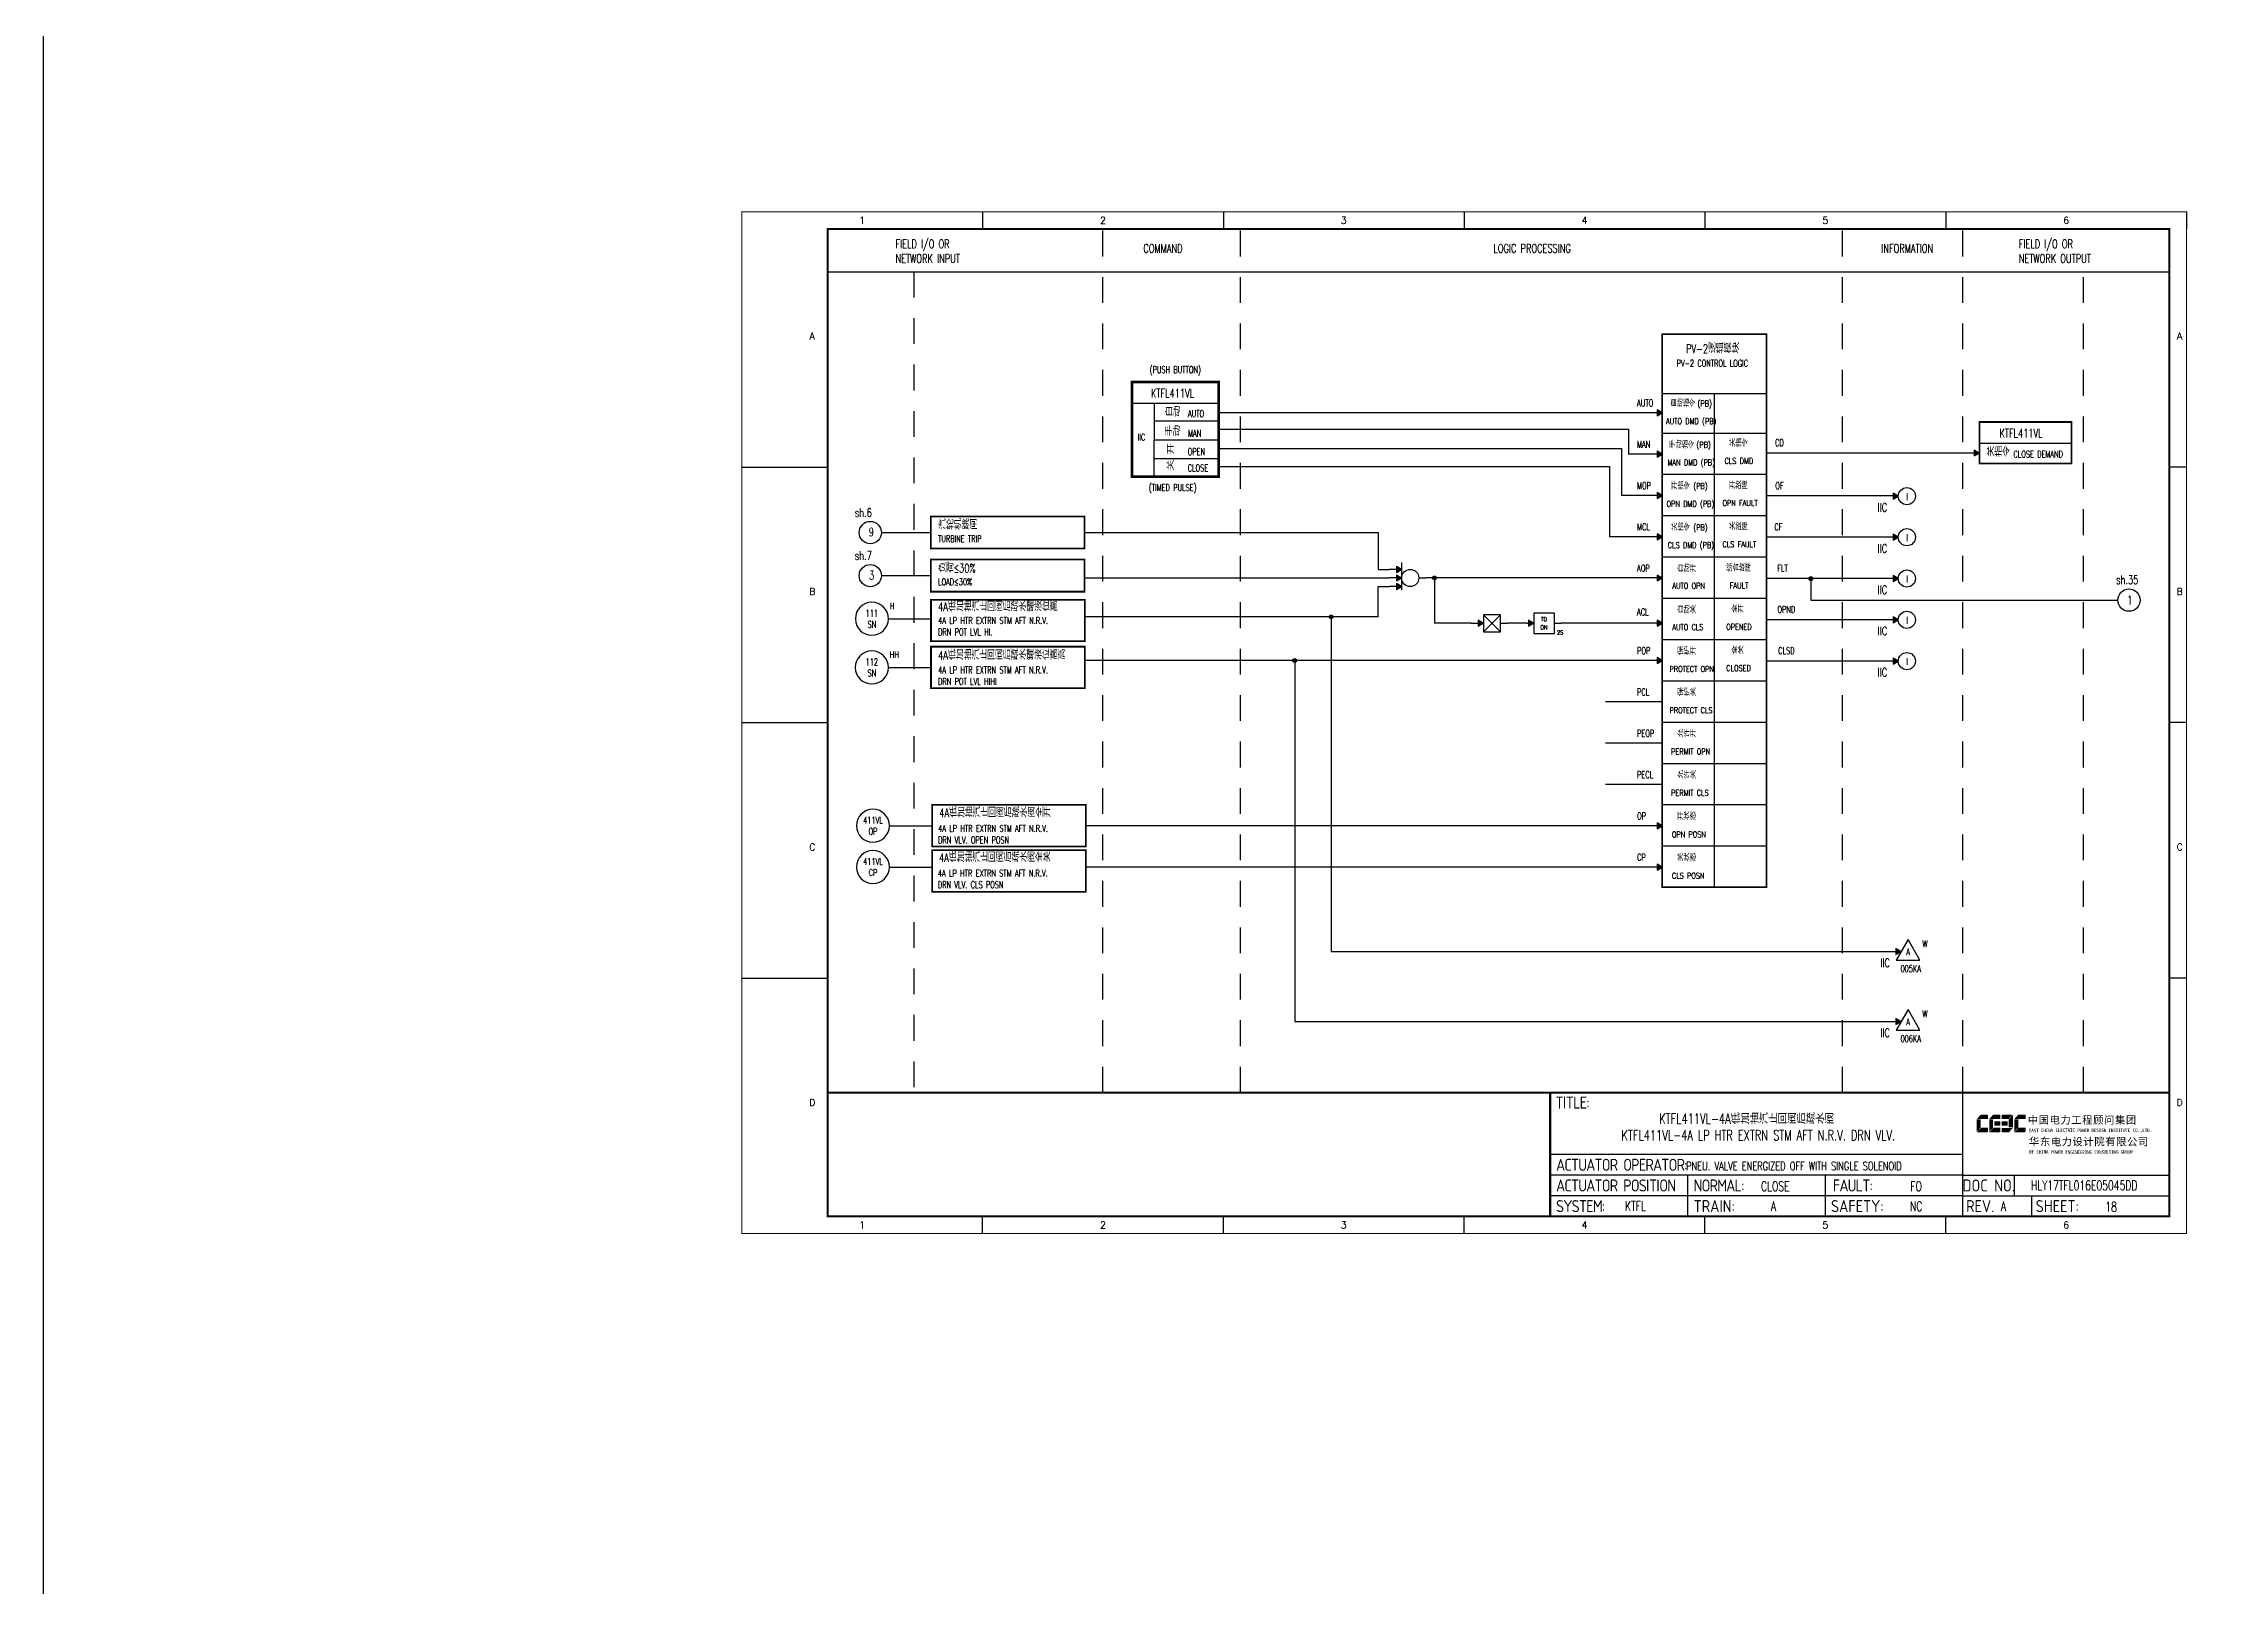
# Model space of a CAD drawing. Header units: millimetres. Extents: x 6586 to 9951, y 1074 to 5865.
# Drawn here: x 6586 to 7220, y 4243 to 4691 of the extents above; entities that cross this region are included whole.
import ezdxf
from ezdxf.enums import TextEntityAlignment as Align

# ---------------------------------------------------------------- set-up
doc = ezdxf.new("R2010")
doc.units = ezdxf.units.MM
doc.linetypes.add('DASHED', pattern=[0.75, 0.5, -0.25])
doc.linetypes.add('JIS_02_0.7', pattern=[1.35, 0.75, -0.6])
for name, color, linetype in [('BLOCK', 7, 'Continuous'), ('BORDER', 1, 'Continuous'), ('INSTRUMENT', 4, 'Continuous'), ('MLINE', 6, 'Continuous'), ('TITLE', 1, 'Continuous'), ('TK', 7, 'Continuous'), ('图框_外框线', 7, 'Continuous'), ('图框_标题栏文字', 6, 'Continuous')]:
    doc.layers.add(name, color=color, linetype=linetype)
doc.styles.add('DANIEL', font='COMPLEX', dxfattribs={"width": 0.7, "bigfont": 'GVFS'})
doc.styles.add('ecepdi', font='simhei.ttf', dxfattribs={"width": 0.9})
doc.styles.get("Standard").update_dxf_attribs({"font": 'romans.shx', "width": 0.7, "bigfont": '@0hztxta.shx'})
doc.styles.add('工程字', font='gbenor.shx', dxfattribs={"bigfont": 'gbcbig.shx'})

# ---------------------------------------------------------------- blocks, each defined once
blk = doc.blocks.new('A$C1E0003F3')
h = blk.add_hatch(color=152)
edge = h.paths.add_edge_path()
edge.add_ellipse((5.15, 4.41), major_axis=(0, 0.211), ratio=0.769231, start_angle=-90, end_angle=0)
edge.add_line((5.15, 4.62), (3.22, 4.62))
edge.add_line((3.22, 4.62), (2.09, 3.35))
edge.add_line((2.09, 3.35), (5.32, 3.35))
edge.add_line((5.32, 3.35), (5.32, 4.41))
h.paths.add_polyline_path([(3.22, 3.23), (2.09, 3.23), (2.09, -0.36), (3.22, 0.91)])
edge = h.paths.add_edge_path()
edge.add_line((5.32, 0.81), (3.27, 0.81))
edge.add_line((3.27, 0.81), (2.13, -0.46))
edge.add_line((2.13, -0.46), (5.15, -0.46))
edge.add_ellipse((5.15, -0.25), major_axis=(0, 0.211), ratio=0.769231, start_angle=180, end_angle=270)
edge.add_line((5.32, -0.25), (5.32, 0.81))
h = blk.add_hatch(color=152)
edge = h.paths.add_edge_path()
edge.add_ellipse((8.78, 4.41), major_axis=(0, 0.211), ratio=0.769231, start_angle=-90, end_angle=0)
edge.add_line((8.78, 4.62), (6.84, 4.62))
edge.add_line((6.84, 4.62), (5.71, 3.35))
edge.add_line((5.71, 3.35), (8.94, 3.35))
edge.add_line((8.94, 3.35), (8.94, 4.41))
h.paths.add_polyline_path([(6.84, 3.23), (5.71, 3.23), (5.71, -0.36), (6.84, 0.91)])
edge = h.paths.add_edge_path()
edge.add_ellipse((8.78, 2.49), major_axis=(0, 0.211), ratio=0.769231, start_angle=-90, end_angle=0)
edge.add_line((8.78, 2.7), (7.22, 2.7))
edge.add_line((7.22, 2.7), (7.22, 1.44))
edge.add_line((7.22, 1.44), (8.78, 1.44))
edge.add_ellipse((8.78, 1.65), major_axis=(0, 0.211), ratio=0.769231, start_angle=180, end_angle=270)
edge.add_line((8.94, 1.65), (8.94, 2.49))
edge = h.paths.add_edge_path()
edge.add_line((8.94, 0.81), (6.89, 0.81))
edge.add_line((6.89, 0.81), (5.75, -0.46))
edge.add_line((5.75, -0.46), (8.78, -0.46))
edge.add_ellipse((8.78, -0.25), major_axis=(0, 0.211), ratio=0.769231, start_angle=180, end_angle=270)
edge.add_line((8.94, -0.25), (8.94, 0.81))
h = blk.add_hatch(color=1)
edge = h.paths.add_edge_path()
edge.add_line((12.48, 4.62), (9.46, 4.62))
edge.add_ellipse((9.46, 4.41), major_axis=(0, 0.211), ratio=0.769231, start_angle=0, end_angle=90)
edge.add_line((9.3, 4.41), (9.3, 3.35))
edge.add_line((9.3, 3.35), (11.35, 3.35))
edge.add_line((11.35, 3.35), (12.48, 4.62))
h.paths.add_polyline_path([(12.57, 4.56), (11.38, 3.23), (11.38, 0.93), (12.57, 0.93)])
edge = h.paths.add_edge_path()
edge.add_line((11.03, 2.7), (9.46, 2.7))
edge.add_ellipse((9.46, 2.49), major_axis=(0, 0.211), ratio=0.769231, start_angle=0, end_angle=90)
edge.add_line((9.3, 2.49), (9.3, 1.65))
edge.add_ellipse((9.46, 1.65), major_axis=(0, 0.211), ratio=0.769231, start_angle=90, end_angle=180)
edge.add_line((9.46, 1.44), (11.03, 1.44))
edge.add_line((11.03, 1.44), (11.03, 2.7))
h = blk.add_hatch(color=1)
edge = h.paths.add_edge_path()
edge.add_line((12.58, 0.79), (9.3, 0.79))
edge.add_line((9.3, 0.79), (9.3, -0.27))
edge.add_ellipse((9.46, -0.27), major_axis=(0, 0.211), ratio=0.769231, start_angle=90, end_angle=180)
edge.add_line((9.46, -0.48), (11.43, -0.48))
edge.add_line((11.43, -0.48), (12.58, 0.79))
h = blk.add_hatch(color=152)
edge = h.paths.add_edge_path()
edge.add_ellipse((16.11, 4.41), major_axis=(0, 0.211), ratio=0.769231, start_angle=-90, end_angle=0)
edge.add_line((16.11, 4.62), (14.14, 4.62))
edge.add_line((14.14, 4.62), (13, 3.35))
edge.add_line((13, 3.35), (16.27, 3.35))
edge.add_line((16.27, 3.35), (16.27, 4.41))
h.paths.add_polyline_path([(14.14, 3.23), (13, 3.23), (13, -0.36), (14.14, 0.91)])
edge = h.paths.add_edge_path()
edge.add_line((16.27, 0.81), (14.18, 0.81))
edge.add_line((14.18, 0.81), (13.04, -0.46))
edge.add_line((13.04, -0.46), (16.03, -0.46))
edge.add_ellipse((16.03, -0.15), major_axis=(0, 0.316), ratio=0.769231, start_angle=180, end_angle=270)
edge.add_line((16.27, -0.15), (16.27, 0.81))
at = {"layer": 'TITLE', "color": 7, "style": 'ecepdi'}
for s, p in [('中', (16.92, 1.94)), ('国', (20.09, 2)), ('电', (23.25, 1.99)), ('力', (26.39, 1.96)), ('工', (29.53, 1.95)), ('程', (32.71, 1.98)), ('顾', (35.9, 1.98)), ('问', (39.09, 1.94)), ('集', (42.26, 1.98)), ('团', (45.42, 2.01)), ('华', (17.24, -4.31)), ('东', (20.45, -4.29)), ('电', (23.62, -4.35)), ('力', (26.75, -4.32)), ('设', (29.92, -4.3)), ('计', (33.05, -4.31)), ('院', (36.26, -4.29)), ('有', (39.41, -4.29)), ('限', (42.57, -4.32)), ('公', (45.78, -4.38)), ('司', (48.91, -4.35))]:
    blk.add_text(s, height=2.2, dxfattribs=at).set_placement(p)
at = {"layer": 'TITLE', "color": 7, "style": 'ecepdi', "width": 0.975}
for s, p in [('E', (17.58, 0.02)), ('A', (18.29, 0.03)), ('S', (19, 0.03)), ('T', (19.7, 0.03)), ('C', (21.1, 0.09)), ('H', (21.77, 0.09)), ('I', (22.46, 0.09)), ('N', (23.17, 0.1)), ('A', (23.86, 0.1)), ('E', (25.35, 0.09)), ('L', (26.05, 0.11)), ('E', (26.76, 0.1)), ('C', (27.46, 0.12)), ('T', (28.18, 0.11)), ('R', (28.87, 0.1)), ('I', (29.57, 0.11)), ('C', (30.28, 0.1)), ('P', (31.64, 0.09)), ('O', (32.32, 0.08)), ('W', (33.03, 0.08)), ('E', (33.72, 0.08)), ('R', (34.42, 0.09)), ('D', (35.81, 0.1)), ('E', (36.52, 0.1)), ('S', (37.2, 0.1)), ('I', (37.91, 0.09)), ('G', (38.68, 0.11)), ('N', (39.38, 0.09)), ('I', (40.72, 0.07)), ('N', (41.43, 0.08)), ('S', (42.14, 0.08)), ('T', (42.83, 0.08)), ('I', (43.52, 0.09)), ('T', (44.22, 0.07)), ('U', (44.93, 0.07)), ('T', (45.63, 0.08)), ('E', (46.34, 0.09)), ('C', (47.76, 0.11)), ('O', (48.48, 0.1)), ('L', (50.56, 0.1)), ('T', (51.27, 0.1)), ('D', (51.96, 0.1)), ('O', (17.67, -6.18)), ('OF', (18.01, -6.2)), ('F', (18.37, -6.2)), ('C', (19.8, -6.19)), ('H', (20.47, -6.19)), ('I', (21.15, -6.19)), ('N', (21.87, -6.18)), ('A', (22.56, -6.18)), ('P', (23.98, -6.2)), ('O', (24.66, -6.21)), ('W', (25.36, -6.21)), ('E', (26.06, -6.21)), ('R', (26.75, -6.2)), ('E', (28.19, -6.24)), ('N', (28.91, -6.27)), ('G', (29.62, -6.26)), ('I', (30.32, -6.27)), ('N', (31.02, -6.27)), ('E', (31.7, -6.28)), ('E', (32.41, -6.27)), ('R', (33.1, -6.24)), ('I', (33.81, -6.24)), ('N', (34.51, -6.26)), ('G', (35.2, -6.24)), ('C', (36.61, -6.19)), ('O', (37.3, -6.21)), ('N', (38, -6.2)), ('S', (38.71, -6.21)), ('U', (39.41, -6.18)), ('L', (40.11, -6.18)), ('T', (40.81, -6.19)), ('I', (41.51, -6.21)), ('N', (42.2, -6.21)), ('G', (42.91, -6.17)), ('G', (44.29, -6.2)), ('R', (45, -6.21)), ('O', (45.69, -6.22)), ('U', (46.39, -6.2)), ('P', (47.1, -6.23)), ('.', (49.23, 0.1)), (',', (49.87, 0.1)), ('.', (52.72, 0.11))]:
    blk.add_text(s, height=1, dxfattribs=at).set_placement(p, align=Align.MIDDLE_CENTER)
blk = doc.blocks.new('A$C57484896')
for p, q in [((70, 297), (70, 292)), ((140, 297), (140, 292)), ((210, 297), (210, 292)), ((280, 297), (280, 292)), ((350, 297), (350, 292)), ((420, 297), (420, 292)), ((0, 222.75), (25, 222.75)), ((420, 222.75), (415, 222.75)), ((0, 148.5), (25, 148.5)), ((420, 148.5), (415, 148.5)), ((0, 74.25), (25, 74.25)), ((420, 74.25), (415, 74.25)), ((70, 0), (70, 5)), ((140, 0), (140, 5)), ((210, 0), (210, 5)), ((280, 0), (280, 5)), ((350, 0), (350, 5))]:
    blk.add_line(p, q)
at = {"layer": 'MLINE', "linetype": 'JIS_02_0.7', "ltscale": 10}
for p, q in [((105, 41), (105, 292)), ((145, 41), (145, 292)), ((320, 41), (320, 292)), ((355, 41), (355, 292)), ((50, 279.56), (50, 41)), ((390, 41), (390, 279.56))]:
    blk.add_line(p, q, dxfattribs=at)
at = {"layer": 'MLINE'}
blk.add_line((25, 279.56), (415, 279.56), dxfattribs=at)
at = {"layer": '图框_外框线'}
for p, q in [((355, 5), (355, 41)), ((355, 23), (235, 23)), ((355, 17), (235, 17)), ((275, 11), (275, 17)), ((315, 11), (315, 17)), ((355, 17), (415, 17)), ((370, 11), (370, 17)), ((355, 11), (235, 11)), ((355, 11), (235, 11)), ((275, 5), (275, 11)), ((315, 5), (315, 11)), ((355, 11), (415, 11)), ((375, 5), (375, 11))]:
    blk.add_line(p, q, dxfattribs=at)
for points, const_width in [([(0, 0), (420, 0), (420, 297), (0, 297)], 0.3), ([(25, 5), (415, 5), (415, 292), (25, 292)], 0.6)]:
    blk.add_lwpolyline(points, close=True, dxfattribs=dict(at, const_width=const_width))
at = {"layer": '图框_外框线', "const_width": 0.6}
blk.add_lwpolyline([(235, 41), (25, 41)], dxfattribs=at)
at = {"layer": '图框_外框线'}
blk.add_lwpolyline([(415, 41, 0.6, 0.6, 0), (235, 41, 0.6, 0.6, 0), (235, 5, 0, 0, 0)], format="xyseb", dxfattribs=at)
blk.add_blockref('A$C1E0003F3', (356.94, 29.95))
at = {"layer": 'MLINE', "char_height": 2.5, "width": 31.8959, "attachment_point": 1}
for s, insert in [('FIELD I/O OR', (44.67, 288.89)), ('COMMAND', (116.74, 287.58)), ('LOGIC PROCESSING', (218.52, 287.58)), ('INFORMATION', (331.25, 287.58)), ('FIELD I/O OR', (371.22, 288.89)), ('NETWORK INPUT', (44.67, 284.64)), ('NETWORK OUTPUT', (371.22, 284.64))]:
    blk.add_mtext(s, dxfattribs=dict(at, insert=insert))
at = {"layer": 'TK', "color": 3}
for s, p in [('1', (35, 294.5)), ('2', (105, 294.5)), ('3', (175, 294.5)), ('4', (245, 294.5)), ('5', (315, 294.5)), ('6', (385, 294.5)), ('1', (35, 2.5)), ('2', (105, 2.5)), ('3', (175, 2.5)), ('4', (245, 2.5)), ('5', (315, 2.5)), ('6', (385, 2.5))]:
    blk.add_text(s, height=2, dxfattribs=at).set_placement(p, align=Align.MIDDLE)
for s, p in [('A', (20.5, 259.88)), ('A', (418, 259.88)), ('B', (20.5, 185.62)), ('B', (418, 185.62)), ('C', (20.5, 111.38)), ('C', (418, 111.38)), ('D', (20.5, 37.12)), ('D', (418, 37.12))]:
    blk.add_text(s, height=2, dxfattribs=at).set_placement(p, align=Align.CENTER)
at = {"layer": '图框_标题栏文字', "char_height": 3.5, "style": '工程字'}
for s, insert, width, attachment_point in [('{\\T0.9; TITLE:}', (234.86, 38.09), 14.2249, 4), ('{\\T0.9; ACTUATOR OPERATOR:}', (235, 20), 40, 4), ('{\\T0.9; ACTUATOR POSITION}', (235, 14), 45, 4), ('{\\T0.9; NORMAL:}', (275, 14), 18.2557, 4), ('{\\T0.9; FAULT:}', (315.44, 14), 15, 4), ('DOC NO.', (362.5, 14), 15, 5), ('{\\T0.9; SYSTEM:}', (235, 8), 17.9526, 4), ('{\\T0.9; }TRAIN: ', (275, 8), 17.6638, 4), ('SAFETY:', (324.3, 8), 22.3993, 5), ('REV.', (360, 8), 10, 5), ('SHEET:', (382.42, 8), 20, 5)]:
    blk.add_mtext(s, dxfattribs=dict(at, insert=insert, width=width, attachment_point=attachment_point))
blk = doc.blocks.new('INS00')
at = {"layer": 'INSTRUMENT', "color": 0}
blk.add_lwpolyline([(6, 0, 1), (-6, 0, 1)], format="xyb", close=True, dxfattribs=at)
at = {"layer": 'INSTRUMENT', "flags": 1}
for tag, p in [('INSNAM', (0, 9)), ('INSDGN', (0, -9)), ('INSSUP', (0, -15)), ('INSTYP', (0, -12)), ('INSMAN', (0, -18)), ('INSREM', (0, -21))]:
    blk.add_attdef(tag, text='', height=3, dxfattribs=at).set_placement(p, align=Align.TOP_CENTER)
at = {"layer": 'INSTRUMENT', "width": 0.7}
for tag, p in [('INSIDE', (0, 2)), ('INSSYS', (0, -2))]:
    blk.add_attdef(tag, text='', height=2.5, dxfattribs=at).set_placement(p, align=Align.MIDDLE)
for tag, p in [('INSHH', (6, 3.5)), ('INSL', (6, -3)), ('INSLL', (6, -6))]:
    blk.add_attdef(tag, p, '', height=2.5, dxfattribs=at)
at = {"layer": 'INSTRUMENT', "linetype": 'DASHED', "width": 0.7}
blk.add_attdef('INSH', (6, 0.5), '', height=2.5, dxfattribs=at)
blk = doc.blocks.new('TD ON')
at = {"layer": 'BORDER'}
blk.add_hatch(color=256, dxfattribs=at).paths.add_polyline_path([(2178.99, 3763.24), (2177.49, 3764.11), (2177.49, 3762.37)])
for p, q in [((2176.99, 3763.24), (2178.99, 3763.24)), ((2184.99, 3763.24), (2186.99, 3763.24))]:
    blk.add_line(p, q, dxfattribs=at)
for points in [[(2184.99, 3766.24), (2178.99, 3766.24), (2178.99, 3760.24), (2184.99, 3760.24)], [(2178.99, 3763.24), (2177.49, 3764.11), (2177.49, 3762.37)]]:
    blk.add_lwpolyline(points, close=True, dxfattribs=at)
at = {"layer": 'BORDER', "style": 'DANIEL', "width": 0.8}
for s, p in [('ON', (2181.94, 3762.09)), ('TD', (2181.94, 3764.43))]:
    blk.add_text(s, height=1.2, dxfattribs=at).set_placement(p, align=Align.MIDDLE)

msp = doc.modelspace()

# ---------------------------------------------------------------- hatches: boundary and pattern name
for points in [[(7056.51, 4584.17), (7055.01, 4585.03), (7055.01, 4583.3)], [(7056.51, 4572.17), (7055.01, 4573.03), (7055.01, 4571.3)], [(7148.71, 4572.48), (7147.21, 4573.35), (7147.21, 4571.62)], [(7056.51, 4560.17), (7055.01, 4561.03), (7055.01, 4559.3)], [(7125.13, 4559.94), (7123.63, 4560.8), (7123.63, 4559.07)], [(7056.51, 4548.17), (7055.01, 4549.03), (7055.01, 4547.3)], [(7125.13, 4548.01), (7123.63, 4548.88), (7123.63, 4547.15)], [(7056.51, 4536.17), (7055.01, 4537.03), (7055.01, 4535.3)], [(7125.13, 4536.01), (7123.63, 4536.88), (7123.63, 4535.15)], [(7056.51, 4522.99), (7055.01, 4523.86), (7055.01, 4522.12)], [(7125.13, 4524.01), (7123.63, 4524.88), (7123.63, 4523.15)], [(7056.51, 4512.17), (7055.01, 4513.03), (7055.01, 4511.3)], [(7125.13, 4512.01), (7123.63, 4512.88), (7123.63, 4511.15)], [(7056.51, 4464.17), (7055.01, 4465.03), (7055.01, 4463.3)], [(7056.51, 4452.17), (7055.01, 4453.03), (7055.01, 4451.3)], [(7125.94, 4427.59), (7124.44, 4428.45), (7124.44, 4426.72)], [(7125.94, 4407.25), (7124.44, 4408.11), (7124.44, 4406.38)]]:
    msp.add_hatch(color=256).paths.add_polyline_path(points)
h = msp.add_hatch(color=256)
edge = h.paths.add_edge_path()
edge.add_arc((6990.33, 4536.17), 0.55, 0, 360)
h = msp.add_hatch(color=256)
edge = h.paths.add_edge_path()
edge.add_arc((6990.33, 4536.17), 0.393, 0, 360)
h = msp.add_hatch(color=256)
edge = h.paths.add_edge_path()
edge.add_arc((6990.33, 4536.17), 0.393, 0, 360)
h = msp.add_hatch(color=256)
edge = h.paths.add_edge_path()
edge.add_arc((7099.71, 4535.97), 0.55, 0, 360)
h = msp.add_hatch(color=256)
edge = h.paths.add_edge_path()
edge.add_arc((7099.71, 4535.97), 0.393, 0, 360)
h = msp.add_hatch(color=256)
edge = h.paths.add_edge_path()
edge.add_arc((7099.71, 4535.97), 0.393, 0, 360)
h = msp.add_hatch(color=256)
edge = h.paths.add_edge_path()
edge.add_arc((6960.27, 4524.86), 0.55, 0, 360)
h = msp.add_hatch(color=256)
edge = h.paths.add_edge_path()
edge.add_arc((6960.27, 4524.86), 0.393, 0, 360)
h = msp.add_hatch(color=256)
edge = h.paths.add_edge_path()
edge.add_arc((6960.27, 4524.86), 0.393, 0, 360)
h = msp.add_hatch(color=256)
edge = h.paths.add_edge_path()
edge.add_arc((6949.66, 4512.18), 0.55, 0, 360)
h = msp.add_hatch(color=256)
edge = h.paths.add_edge_path()
edge.add_arc((6949.66, 4512.18), 0.393, 0, 360)
h = msp.add_hatch(color=256)
edge = h.paths.add_edge_path()
edge.add_arc((6949.66, 4512.18), 0.393, 0, 360)
at = {"layer": 'BORDER'}
for points in [[(6980.75, 4538.67), (6979.25, 4539.53), (6979.25, 4537.8)], [(6980.75, 4536.17), (6979.25, 4537.03), (6979.25, 4535.3)], [(6980.75, 4533.67), (6979.25, 4534.53), (6979.25, 4532.8)], [(7004.52, 4522.99), (7003.02, 4523.86), (7003.02, 4522.12)]]:
    msp.add_hatch(color=256, dxfattribs=at).paths.add_polyline_path(points)

# ---------------------------------------------------------------- linework, layer by layer
for p, q in [((7056.51, 4589.82), (7056.51, 4607)), ((7056.51, 4607), (7086.79, 4607)), ((7086.79, 4589.82), (7086.79, 4607)), ((6902.37, 4593.12), (6927.54, 4593.12)), ((6902.37, 4593.12), (6902.37, 4565.62)), ((6927.54, 4593.12), (6927.54, 4565.62)), ((6902.37, 4587), (6927.54, 4587)), ((6908.79, 4587), (6908.76, 4565.62)), ((7056.51, 4584.17), (6927.54, 4584.17)), ((7071.65, 4589.82), (7071.65, 4446.29)), ((6908.76, 4581.85), (6927.51, 4581.85)), ((6927.54, 4579.37), (7046.72, 4579.37)), ((7046.72, 4579.37), (7046.72, 4572.17)), ((7056.51, 4578.29), (7086.79, 4578.29)), ((6908.76, 4576.28), (6927.51, 4576.28)), ((6908.76, 4570.9), (6927.51, 4570.9)), ((6927.54, 4573.79), (7044.66, 4573.79)), ((7044.66, 4573.79), (7044.66, 4560.17)), ((7056.51, 4572.17), (7046.72, 4572.17)), ((7103.07, 4572.48), (7086.79, 4572.48)), ((7147.21, 4572.48), (7086.79, 4572.48)), ((7148.71, 4575.38), (7175.5, 4575.38)), ((7148.71, 4575.38), (7175.5, 4575.38)), ((6927.54, 4565.62), (6902.37, 4565.62)), ((6908.76, 4565.62), (6927.54, 4565.62)), ((6927.54, 4568.55), (7041.23, 4568.55)), ((7041.23, 4568.55), (7041.23, 4548.17)), ((7056.51, 4566.29), (7086.79, 4566.29)), ((7148.71, 4569.44), (7175.5, 4569.44)), ((7148.71, 4569.44), (7175.5, 4569.44)), ((7148.71, 4569.44), (7175.5, 4569.44)), ((7056.51, 4560.17), (7044.66, 4560.17)), ((7123.63, 4560.01), (7086.79, 4560.01)), ((7056.51, 4554.29), (7086.79, 4554.29)), ((6829.55, 4549.37), (6843.92, 4549.37)), ((6888.6, 4549.37), (6973.92, 4549.37)), ((6973.92, 4549.37), (6973.92, 4538.67)), ((7056.51, 4548.17), (7041.23, 4548.17)), ((7123.63, 4548.01), (7086.79, 4548.01)), ((6888.6, 4544.7), (6843.92, 4544.7)), ((7056.51, 4542.29), (7086.79, 4542.29)), ((6829.55, 4536.86), (6843.92, 4536.86)), ((6888.6, 4536.17), (6977.16, 4536.17)), ((6973.92, 4538.67), (6977.16, 4538.67)), ((6973.92, 4524.86), (6973.92, 4533.67)), ((6973.92, 4533.67), (6977.16, 4533.67)), ((6990.33, 4536.17), (6990.33, 4522.99)), ((7123.63, 4536.01), (7086.79, 4536.01)), ((7123.63, 4536.01), (7086.79, 4536.01)), ((7099.71, 4535.97), (7099.71, 4529.74)), ((7056.51, 4530.29), (7086.79, 4530.29)), ((7099.71, 4529.74), (7188.95, 4529.74)), ((6831.55, 4524.32), (6843.95, 4524.32)), ((6973.92, 4524.86), (6888.63, 4524.86)), ((6960.28, 4524.89), (6960.28, 4427.59)), ((7000.93, 4522.99), (6990.33, 4522.99)), ((7017.17, 4522.99), (7011.52, 4522.99)), ((7056.51, 4522.99), (7027.17, 4522.99)), ((7123.63, 4524.01), (7086.79, 4524.01)), ((7123.63, 4524.01), (7086.79, 4524.01)), ((7056.51, 4518.29), (7086.79, 4518.29)), ((6831.54, 4510.17), (6843.94, 4510.17)), ((7036.79, 4512.17), (6888.62, 4512.17)), ((6949.66, 4512.2), (6949.66, 4407.25)), ((7056.51, 4512.17), (7033.01, 4512.17)), ((7123.63, 4512.01), (7086.79, 4512.01)), ((7123.63, 4512.01), (7086.79, 4512.01)), ((7056.51, 4506.29), (7086.79, 4506.29)), ((7056.51, 4500.17), (7040.06, 4500.17)), ((7056.51, 4494.29), (7086.79, 4494.29)), ((7056.51, 4488.17), (7040.06, 4488.17)), ((7056.51, 4482.29), (7086.79, 4482.29)), ((7056.51, 4476.17), (7040.06, 4476.17)), ((7056.51, 4470.29), (7086.79, 4470.29)), ((6831.87, 4464.17), (6844.27, 4464.17)), ((7056.51, 4464.17), (6888.95, 4464.17)), ((7056.51, 4458.29), (7086.79, 4458.29)), ((6831.87, 4452.17), (6844.27, 4452.17)), ((7040.06, 4452.17), (6888.96, 4452.17)), ((7056.51, 4452.17), (7040.06, 4452.17)), ((7056.51, 4446.29), (7086.79, 4446.29)), ((7056.51, 4446.29), (7086.79, 4446.29)), ((6960.28, 4427.59), (7124.44, 4427.59)), ((6949.66, 4407.25), (7124.44, 4407.25))]:
    msp.add_line(p, q)
at = {"color": 0}
for p, q in [((6888.62, 4517.77), (6843.94, 4517.77)), ((6888.62, 4504.13), (6843.94, 4504.13)), ((6888.95, 4458.13), (6844.27, 4458.13)), ((6888.94, 4444.99), (6844.26, 4444.99))]:
    msp.add_line(p, q, dxfattribs=at)
for points in [[(6585.97, 5765.26), (9950.7, 5765.26), (9950.7, 1074.35), (6585.97, 1074.35)], [(7056.51, 4584.17), (7055.01, 4585.03), (7055.01, 4583.3)], [(7056.51, 4589.82), (7086.79, 4589.82), (7086.79, 4446.29), (7056.51, 4446.29)], [(7056.51, 4572.17), (7055.01, 4573.03), (7055.01, 4571.3)], [(7148.71, 4572.48), (7147.21, 4573.35), (7147.21, 4571.62)], [(7056.51, 4560.17), (7055.01, 4561.03), (7055.01, 4559.3)], [(7125.13, 4559.94), (7123.63, 4560.8), (7123.63, 4559.07)], [(7056.51, 4548.17), (7055.01, 4549.03), (7055.01, 4547.3)], [(7125.13, 4548.01), (7123.63, 4548.88), (7123.63, 4547.15)], [(7056.51, 4536.17), (7055.01, 4537.03), (7055.01, 4535.3)], [(7125.13, 4536.01), (7123.63, 4536.88), (7123.63, 4535.15)], [(7056.51, 4522.99), (7055.01, 4523.86), (7055.01, 4522.12)], [(7125.13, 4524.01), (7123.63, 4524.88), (7123.63, 4523.15)], [(7056.51, 4512.17), (7055.01, 4513.03), (7055.01, 4511.3)], [(7125.13, 4512.01), (7123.63, 4512.88), (7123.63, 4511.15)], [(7056.51, 4464.17), (7055.01, 4465.03), (7055.01, 4463.3)], [(7056.51, 4452.17), (7055.01, 4453.03), (7055.01, 4451.3)], [(7125.94, 4427.59), (7124.44, 4428.45), (7124.44, 4426.72)], [(7125.94, 4407.25), (7124.44, 4408.11), (7124.44, 4406.38)]]:
    msp.add_lwpolyline(points, close=True)
for points, const_width in [([(7056.51, 4607), (7086.79, 4607), (7086.79, 4446.29), (7056.51, 4446.29), (7056.51, 4607)], 0.5), ([(6902.37, 4593.12), (6927.54, 4593.12), (6927.54, 4565.62), (6902.37, 4565.62), (6902.37, 4593.12)], 0.8), ([(7148.71, 4581.5), (7175.5, 4581.5), (7175.5, 4569.44), (7148.71, 4569.44), (7148.71, 4581.5)], 0.5), ([(6843.92, 4554.04), (6888.6, 4554.04), (6888.6, 4544.7), (6843.92, 4544.7), (6843.92, 4554.04)], 0.5), ([(6843.92, 4541.53), (6888.6, 4541.53), (6888.6, 4532.19), (6843.92, 4532.19), (6843.92, 4541.53)], 0.5)]:
    msp.add_lwpolyline(points, dxfattribs=dict(const_width=const_width))
msp.add_lwpolyline([(7148.71, 4569.44), (7148.71, 4581.5), (7175.5, 4581.5), (7175.5, 4569.44)])
msp.add_lwpolyline([(7148.71, 4569.44), (7148.71, 4581.5), (7175.5, 4581.5), (7175.5, 4569.44)])
at = {"color": 0, "const_width": 0.5}
for points in [[(6843.94, 4529.85), (6888.62, 4529.85), (6888.62, 4517.77), (6843.94, 4517.77), (6843.94, 4529.85)], [(6843.94, 4516.21), (6888.62, 4516.21), (6888.62, 4504.13), (6843.94, 4504.13), (6843.94, 4516.21)], [(6844.27, 4470.21), (6888.95, 4470.21), (6888.95, 4458.13), (6844.27, 4458.13), (6844.27, 4470.21)], [(6844.26, 4457.06), (6888.94, 4457.06), (6888.94, 4444.99), (6844.26, 4444.99), (6844.26, 4457.06)]]:
    msp.add_lwpolyline(points, dxfattribs=at)
at = {"color": 1}
for points in [[(7131.43, 4425.14), (7127.96, 4431.14), (7124.5, 4425.14)], [(7131.43, 4404.8), (7127.96, 4410.8), (7124.5, 4404.8)]]:
    msp.add_lwpolyline(points, close=True, dxfattribs=at)
for centre, radius in [((7127.63, 4559.94), 2.5), ((7127.63, 4548.01), 2.5), ((6990.33, 4536.17), 0.55), ((6990.33, 4536.17), 0.393), ((6990.33, 4536.17), 0.393), ((7099.71, 4535.97), 0.55), ((7099.71, 4535.97), 0.393), ((7099.71, 4535.97), 0.393), ((7127.63, 4536.01), 2.5), ((7127.63, 4524.01), 2.5), ((6960.27, 4524.86), 0.55), ((6960.27, 4524.86), 0.393), ((6960.27, 4524.86), 0.393), ((7127.63, 4512.01), 2.5), ((6949.66, 4512.18), 0.55), ((6949.66, 4512.18), 0.393), ((6949.66, 4512.18), 0.393)]:
    msp.add_circle(centre, radius)
for centre in [(6826.29, 4549.36), (6826.29, 4536.85), (7192.2, 4529.74)]:
    msp.add_circle(centre, 3.25, dxfattribs=at)
at = {"layer": 'BORDER'}
for p, q in [((6980.75, 4540.69), (6980.75, 4532.69)), ((6980.75, 4538.67), (6977.16, 4538.67)), ((6980.75, 4536.17), (6977.16, 4536.17)), ((6980.75, 4533.67), (6977.16, 4533.67)), ((6985.75, 4536.17), (6987.75, 4536.17)), ((7000.93, 4522.99), (7004.52, 4522.99)), ((7004.52, 4525.49), (7009.52, 4520.49)), ((7009.52, 4525.49), (7004.52, 4520.49)), ((7009.52, 4522.99), (7011.52, 4522.99))]:
    msp.add_line(p, q, dxfattribs=at)
at = {"layer": 'BORDER', "color": 0}
msp.add_line((7056.51, 4536.17), (6987.75, 4536.17), dxfattribs=at)
at = {"layer": 'BORDER'}
for points in [[(6980.75, 4538.67), (6979.25, 4539.53), (6979.25, 4537.8)], [(6980.75, 4536.17), (6979.25, 4537.03), (6979.25, 4535.3)], [(6980.75, 4533.67), (6979.25, 4534.53), (6979.25, 4532.8)], [(7004.52, 4522.99), (7003.02, 4523.86), (7003.02, 4522.12)], [(7009.52, 4525.49), (7004.52, 4525.49), (7004.52, 4520.49), (7009.52, 4520.49)]]:
    msp.add_lwpolyline(points, close=True, dxfattribs=at)
msp.add_circle((6983.25, 4536.17), 2.5, dxfattribs=at)

# ---------------------------------------------------------------- block references
for name, p in [('A$C57484896', (6788.93, 4345.62)), ('TD ON', (4840.18, 759.75))]:
    msp.add_blockref(name, p)
at = {"layer": 'MLINE', "color": 0, "xscale": 0.7999999999992724, "yscale": 0.7999999999992724, "zscale": 0.7999999999992724}
for p, values in [((6826.75, 4524.32), {'INSIDE': '111', 'INSSYS': 'SN'}), ((6826.74, 4510.17), {'INSIDE': '112', 'INSSYS': 'SN'}), ((6827.07, 4464.17), {'INSIDE': '411VL', 'INSSYS': 'OP'}), ((6827.07, 4452.17), {'INSIDE': '411VL', 'INSSYS': 'CP'})]:
    msp.add_blockref('INS00', p, dxfattribs=at).add_auto_attribs(values)

# ---------------------------------------------------------------- texts
at = {"width": 0.7}
for p in [(7127.67, 4558.81), (7127.67, 4546.89), (7127.67, 4534.89), (7127.67, 4522.89), (7127.67, 4510.89)]:
    msp.add_text('I', height=2, dxfattribs=at).set_placement(p, align=Align.CENTER)
at = {"color": 1, "width": 0.7}
for p in [(7128.05, 4426.51), (7128.05, 4406.17)]:
    msp.add_text('A', height=2, dxfattribs=at).set_placement(p, align=Align.CENTER)
at = {"width": 0.7}
for s, p in [('KTFL411VL-4A低加抽汽止回阀后疏水阀', (7055.62, 4377.52)), ('KTFL411VL-4A LP HTR EXTRN STM AFT N.R.V. DRN VLV. ', (7044.65, 4372.73))]:
    msp.add_text(s, height=3, dxfattribs=at).set_placement(p)
at = {"attachment_point": 1}
for s, insert, char_height, width in [('PV-2逻辑模块', (7063.46, 4604.04), 2.5, 73.0067), ('(PUSH BUTTON)', (6907.51, 4597.68), 2, 72.978), ('PV-2 CONTROL LOGIC', (7060.67, 4599.58), 2, 48.5204), ('KTFL411VL', (6907.89, 4591.09), 2.5, 73.0067), ('自动', (6911.9, 4585.53), 2.5, 73.0067), ('AUTO', (6918.66, 4584.92), 2, 73.0067), ('AUTO', (7049.21, 4588.02), 2, 73.0067), ('自动指令', (7058.85, 4587.83), 2, 73.0067), ('(PB)', (7066.78, 4587.73), 1.7, 73.0067), ('IIC', (6904.02, 4578.08), 2, 73.0067), ('手动', (6911.87, 4579.92), 2.5, 73.0067), ('MAN', (6918.64, 4579.21), 2, 73.0067), ('AUTO DMD (PB)', (7057.61, 4582.57), 1.7, 73.0067), ('KTFL411VL', (7154.54, 4579.47), 2.5, 73.0067), ('开', (6912.33, 4574.67), 2.5, 73.0067), ('OPEN', (6918.58, 4573.88), 2, 73.0067), ('MAN', (7049.21, 4576.02), 2, 73.0067), ('MAN DMD (PB)', (7058.05, 4570.57), 1.7, 73.0067), ('手动指令', (7058.49, 4575.83), 2, 73.0067), ('(PB)', (7066.47, 4575.73), 1.7, 73.0067), ('CLS DMD', (7074.62, 4571.04), 1.7, 73.0067), ('关指令', (7075.91, 4576.3), 2, 73.0067), ('CD', (7089.32, 4576.49), 2, 73.0067), ('关指令', (7150.75, 4573.96), 2.5, 73.0067), ('CLOSE DEMAND', (7158.62, 4573.15), 2, 73.0067), ('关', (6912.33, 4569.9), 2.5, 73.0067), ('CLOSE', (6918.58, 4569.11), 2, 73.0067), ('(TIMED PULSE)', (6907.27, 4563.46), 2, 73.0067), ('MOP', (7049.21, 4564.02), 2, 73.0067), ('OPN DMD (PB)', (7057.79, 4558.57), 1.7, 73.0067), ('开指令', (7059.08, 4563.83), 2, 73.0067), ('(PB)', (7065.55, 4563.73), 1.7, 73.0067), ('OPN FAULT', (7074.02, 4558.81), 1.7, 73.0067), ('开故障', (7075.91, 4564.06), 2, 73.0067), ('OF', (7089.39, 4564.02), 2, 73.0067), ('sh.6', (6821.78, 4556.41), 2.5, 73.0067), ('汽轮机跳闸', (6845.99, 4552.77), 2.5, 73.0067), ('MCL', (7049.21, 4552.02), 2, 73.0067), ('关指令', (7059.08, 4551.83), 2, 73.0067), ('(PB)', (7065.55, 4551.73), 1.7, 73.0067), ('关故障', (7075.91, 4552.06), 2, 73.0067), ('CF', (7089.13, 4552.02), 2, 73.0067), ('IIC', (7119.13, 4557.94), 2.5, 4.5039), ('9', (6825.83, 4550.78), 2.5, 73.0067), ('TURBINE TRIP', (6845.99, 4548.56), 2, 73.0067), ('CLS DMD (PB)', (7058.13, 4546.57), 1.7, 73.0067), ('CLS FAULT', (7074.02, 4546.81), 1.7, 73.0067), ('IIC', (7119.13, 4546.01), 2.5, 4.5039), ('sh.7', (6821.78, 4543.94), 2.5, 73.0067), ('负荷{\\H0.9583x;≤}30%', (6845.99, 4540.25), 2.5, 73.0067), ('AOP', (7049.21, 4540.02), 2, 73.0067), ('自动开', (7060.84, 4539.83), 2, 73.0067), ('综合故障', (7075.06, 4540.06), 2, 73.0067), ('FLT', (7089.93, 4540.02), 2, 73.0067), ('3', (6825.94, 4538.2), 2.5, 73.0067), ('LOAD{\\H0.9583x;≤}30%', (6845.99, 4536.04), 2, 73.0067), ('AUTO OPN', (7059.44, 4534.73), 1.7, 73.0067), ('FAULT', (7076.12, 4534.81), 1.7, 73.0067), ('IIC', (7119.13, 4534.01), 2.5, 4.5039), ('sh.35', (7188.46, 4536.9), 2.5, 73.0067), ('ACL', (7049.21, 4527.31), 2, 73.0067), ('自动关', (7060.84, 4527.83), 2, 73.0067), ('全开', (7076.56, 4528.06), 2, 73.0067), ('OPND', (7090, 4528.02), 2, 73.0067), ('1', (7191.67, 4531), 2.5, 73.0067), ('4A LP HTR EXTRN STM AFT N.R.V. \\PDRN POT LVL HI.', (6846.02, 4524.81), 2, 73.0067), ('AUTO CLS', (7059.44, 4522.73), 1.7, 73.0067), ('OPENED', (7075.13, 4522.81), 1.7, 73.0067), ('IIC', (7119.13, 4522.01), 2.5, 4.5039), ('POP', (7049.21, 4516.02), 2, 73.0067), ('保护开', (7060.84, 4515.83), 2, 73.0067), ('全关', (7076.56, 4516.06), 2, 73.0067), ('CLSD', (7090.24, 4516.02), 2, 73.0067), ('4A LP HTR EXTRN STM AFT N.R.V. \\PDRN POT LVL HIHI', (6846.01, 4510.42), 2, 73.0067), ('PROTECT OPN', (7058.63, 4510.57), 1.7, 73.0067), ('CLOSED', (7075.13, 4510.81), 1.7, 73.0067), ('IIC', (7119.13, 4510.01), 2.5, 4.5039), ('PCL', (7049.21, 4504.02), 2, 73.0067), ('保护关', (7060.84, 4503.83), 2, 73.0067), ('PROTECT CLS', (7058.63, 4498.57), 1.7, 73.0067), ('PEOP', (7049.21, 4492.02), 2, 73.0067), ('允许开', (7060.84, 4491.83), 2, 73.0067), ('PERMIT OPN', (7059.11, 4486.57), 1.7, 73.0067), ('PECL', (7049.21, 4480.02), 2, 73.0067), ('允许关', (7060.84, 4479.83), 2, 73.0067), ('4A低加抽汽止回阀后疏水阀全开', (6846.34, 4469.13), 2.5, 73.0067), ('PERMIT CLS', (7059.11, 4474.57), 1.7, 73.0067), ('4A LP HTR EXTRN STM AFT N.R.V. \\PDRN VLV. OPEN POSN', (6846.01, 4464.37), 2, 73.0067), ('OP', (7049.21, 4468.02), 2, 73.0067), ('开状态', (7060.84, 4467.83), 2, 73.0067), ('OPN POSN', (7059.33, 4462.49), 1.7, 73.0067), ('4A LP HTR EXTRN STM AFT N.R.V. \\PDRN VLV. CLS POSN', (6845.93, 4451.37), 2, 73.0067), ('4A低加抽汽止回阀后疏水阀全关', (6846.26, 4456.14), 2.5, 73.0067), ('CP', (7049.21, 4456.02), 2, 73.0067), ('CLS POSN', (7059.33, 4450.49), 1.7, 73.0067), ('关状态', (7060.84, 4455.83), 2, 73.0067), ('IIC', (7119.94, 4425.59), 2.5, 4.5039), ('W', (7132.18, 4430.83), 2, 73.0067), ('005KA', (7125.79, 4423.63), 2, 73.0067), ('W', (7132.18, 4410.49), 2, 73.0067), ('IIC', (7119.94, 4405.25), 2.5, 4.5039), ('006KA', (7125.79, 4403.28), 2, 73.0067), ('PNEU. VALVE ENERGIZED OFF WITH SINGLE SOLENOID', (7063.43, 4366.52), 2.5, 88.199), ('CLOSE', (7085.23, 4360.79), 2.8, 8.5983), ('FO', (7128.63, 4360.79), 2.8, 8.5983), ('KTFL', (7045.68, 4355.02), 2.8, 8.5983), ('A', (7088.07, 4354.97), 2.8, 8.5983), ('NC', (7128.5, 4354.97), 2.8, 8.5983), ('A', (7154.95, 4354.97), 2.8, 8.5983)]:
    msp.add_mtext(s, dxfattribs=dict(at, insert=insert, char_height=char_height, width=width))
at = {"color": 0, "width": 73.0067, "attachment_point": 1}
for s, insert, char_height in [('H', (6831.98, 4528.92), 1.8), ('4A低加抽汽止回阀后疏水罐液位高', (6846.02, 4529.02), 2.5), ('HH', (6831.97, 4514.78), 1.8), ('4A低加抽汽止回阀后疏水罐液位高高', (6846.01, 4514.93), 2.5)]:
    msp.add_mtext(s, dxfattribs=dict(at, insert=insert, char_height=char_height))
at = {"width": 0.7}
for tag, p, s in [('HLY17TFL016E05045DD', (7163.67, 4358.24), ''), ('18', (7185.32, 4352.02), '1')]:
    msp.add_attdef(tag, p, s, height=2.8, dxfattribs=at)
at = {"layer": 'BLOCK', "style": 'DANIEL', "width": 0.8}
msp.add_text('2S', height=1.2, dxfattribs=at).set_placement((7026.83, 4520.32), align=Align.MIDDLE)

doc.saveas('drawing.dxf')
